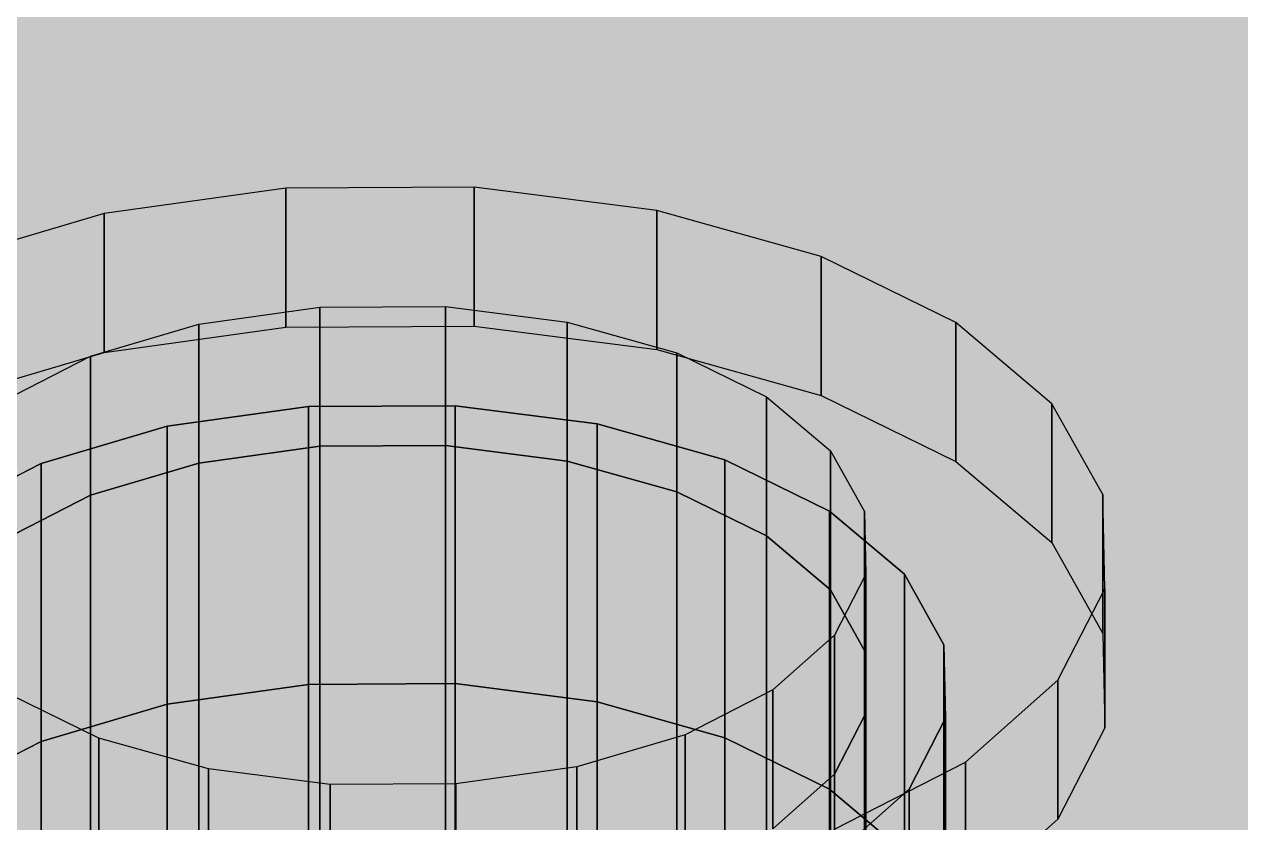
# Model space of a CAD drawing. Header units: millimetres. Extents: x 50 to 612415, y 2 to 4150.
# Drawn here: x 483358.51 to 483382.48, y 1635.11 to 1650.85 of the extents above; entities that cross this region are included whole.
import ezdxf

# ---------------------------------------------------------------- set-up
doc = ezdxf.new("R2010")
doc.units = ezdxf.units.MM
doc.layers.add('HATCH', color=8, linetype='Continuous', lineweight=9)
doc.layers.add('OUTLINE', color=7, linetype='Continuous', lineweight=25)

msp = doc.modelspace()

# ---------------------------------------------------------------- hatches: boundary and pattern name
at = {"layer": 'HATCH', "true_color": 0xccae87}
for points in [[(482234.576, 2327.262), (483159.301, 1721.908), (483372.318, 1642.262)], [(482234.576, 2327.262), (483372.318, 1642.262), (483374.383, 1641.252)], [(482234.576, 2327.262), (483374.383, 1641.252), (483587.4, 1561.607)], [(483372.318, 1636.784), (483159.301, 1716.429), (482234.576, 2321.783)], [(483374.383, 1635.773), (483372.318, 1636.784), (482234.576, 2321.783)], [(483587.4, 1556.128), (483374.383, 1635.773), (482234.576, 2321.783)], [(482492.379, 2031.997), (482150.778, 2160.098), (483587.4, 1556.128)], [(482150.778, 2160.098), (483157.235, 1717.44), (483372.318, 1636.784)], [(482150.778, 2160.098), (483372.318, 1636.784), (483587.4, 1556.128)], [(482492.379, 2025.149), (482150.778, 2153.25), (483587.4, 1549.28)], [(483587.4, 1549.28), (482150.778, 2153.25), (482492.379, 2025.149)], [(482150.778, 2153.25), (483157.235, 1710.592), (483372.318, 1629.936)], [(483372.318, 1629.936), (483157.235, 1710.592), (482150.778, 2153.25)], [(482150.778, 2153.25), (483372.318, 1629.936), (483587.4, 1549.28)], [(483587.4, 1549.28), (483372.318, 1629.936), (482150.778, 2153.25)], [(482492.379, 2022.41), (482150.778, 2150.511), (483587.4, 1546.541)], [(483587.4, 1546.541), (482150.778, 2150.511), (482492.379, 2022.41)], [(482150.778, 2150.511), (483372.318, 1627.197), (483587.4, 1546.541)], [(483587.4, 1546.541), (483372.318, 1627.197), (482150.778, 2150.511)], [(482492.379, 2021.725), (482150.778, 2149.826), (483587.4, 1545.856)], [(483587.4, 1545.856), (482150.778, 2149.826), (482492.379, 2021.725)], [(482150.778, 2149.826), (483372.318, 1626.512), (483587.4, 1545.856)], [(483587.4, 1545.856), (483372.318, 1626.512), (482150.778, 2149.826)], [(482492.379, 2018.301), (482150.778, 2146.402), (483587.4, 1542.432)], [(483587.4, 1542.432), (482150.778, 2146.402), (482492.379, 2018.301)], [(482150.778, 2146.402), (483372.318, 1623.088), (483587.4, 1542.432)], [(483587.4, 1542.432), (483372.318, 1623.088), (482150.778, 2146.402)], [(483587.4, 1536.954), (482150.778, 2140.923), (482492.379, 2012.823)], [(482871.935, 1889.664), (482492.379, 2031.997), (483587.4, 1556.128)], [(482871.935, 1882.816), (482492.379, 2025.149), (483587.4, 1549.28)], [(483587.4, 1549.28), (482492.379, 2025.149), (482871.935, 1882.816)], [(482871.935, 1880.076), (482492.379, 2022.41), (483587.4, 1546.541)], [(483587.4, 1546.541), (482492.379, 2022.41), (482871.935, 1880.076)], [(482871.935, 1879.392), (482492.379, 2021.725), (483587.4, 1545.856)], [(483587.4, 1545.856), (482492.379, 2021.725), (482871.935, 1879.392)], [(482871.935, 1875.968), (482492.379, 2018.301), (483587.4, 1542.432)], [(483587.4, 1542.432), (482492.379, 2018.301), (482871.935, 1875.968)], [(483587.4, 1536.954), (482492.379, 2012.823), (482871.935, 1870.489)], [(483587.4, 1549.28), (482871.935, 1882.816), (483213.536, 1754.715)], [(483213.536, 1754.715), (482871.935, 1882.816), (483587.4, 1549.28)], [(483587.4, 1546.541), (482871.935, 1880.076), (483213.536, 1751.976)], [(483213.536, 1751.976), (482871.935, 1880.076), (483587.4, 1546.541)], [(483587.4, 1545.856), (482871.935, 1879.392), (483213.536, 1751.291)], [(483213.536, 1751.291), (482871.935, 1879.392), (483587.4, 1545.856)], [(483587.4, 1542.432), (482871.935, 1875.968), (483213.536, 1747.867)], [(483213.536, 1747.867), (482871.935, 1875.968), (483587.4, 1542.432)], [(483587.4, 1536.954), (482871.935, 1870.489), (483213.536, 1742.389)], [(483589.466, 1535.943), (483213.536, 1742.389), (483215.335, 1741.883)], [(483589.466, 1535.943), (483587.4, 1536.954), (483213.536, 1742.389)], [(483589.466, 1535.943), (483215.335, 1741.883), (483217.335, 1741.626)], [(483589.466, 1535.943), (483217.335, 1741.626), (483219.399, 1741.638)], [(483159.301, 1721.908), (483160.774, 1720.664), (483372.318, 1642.262)], [(483160.774, 1720.664), (483161.552, 1719.273), (483372.318, 1642.262)], [(483161.552, 1719.273), (483161.584, 1717.828), (483372.318, 1642.262)], [(483161.584, 1717.828), (483160.867, 1716.428), (483372.318, 1642.262)], [(483157.235, 1717.44), (483159.301, 1716.429), (483372.318, 1636.784)], [(483159.301, 1716.429), (483160.774, 1715.186), (483372.318, 1636.784)], [(483372.318, 1636.784), (483160.774, 1715.186), (483159.301, 1716.429)], [(483160.867, 1716.428), (483364.11, 1643.314), (483367, 1643.33)], [(483160.867, 1716.428), (483367, 1643.33), (483369.799, 1642.971)], [(483160.867, 1716.428), (483361.327, 1642.924), (483364.11, 1643.314)], [(483160.867, 1716.428), (483369.799, 1642.971), (483372.318, 1642.262)], [(483160.867, 1716.428), (483358.84, 1642.188), (483361.327, 1642.924)], [(483160.867, 1716.428), (483356.819, 1641.155), (483358.84, 1642.188)], [(483160.774, 1715.186), (483161.552, 1713.794), (483372.318, 1636.784)], [(483372.318, 1636.784), (483161.552, 1713.794), (483160.774, 1715.186)], [(483161.552, 1713.794), (483161.584, 1712.349), (483372.318, 1636.784)], [(483372.318, 1636.784), (483161.584, 1712.349), (483161.552, 1713.794)], [(483161.584, 1712.349), (483160.867, 1710.95), (483372.318, 1636.784)], [(483372.318, 1636.784), (483160.867, 1710.95), (483161.584, 1712.349)], [(483160.867, 1710.95), (483364.11, 1637.835), (483367, 1637.851)], [(483367, 1637.851), (483364.11, 1637.835), (483160.867, 1710.95)], [(483160.867, 1710.95), (483367, 1637.851), (483369.799, 1637.493)], [(483369.799, 1637.493), (483367, 1637.851), (483160.867, 1710.95)], [(483160.867, 1710.95), (483361.327, 1637.446), (483364.11, 1637.835)], [(483364.11, 1637.835), (483361.327, 1637.446), (483160.867, 1710.95)], [(483160.867, 1710.95), (483369.799, 1637.493), (483372.318, 1636.784)], [(483372.318, 1636.784), (483369.799, 1637.493), (483160.867, 1710.95)], [(483160.867, 1710.95), (483358.84, 1636.71), (483361.327, 1637.446)], [(483361.327, 1637.446), (483358.84, 1636.71), (483160.867, 1710.95)], [(483160.867, 1710.95), (483356.819, 1635.677), (483358.84, 1636.71)], [(483358.84, 1636.71), (483356.819, 1635.677), (483160.867, 1710.95)], [(483157.235, 1710.592), (483159.301, 1709.581), (483372.318, 1629.936)], [(483372.318, 1629.936), (483159.301, 1709.581), (483157.235, 1710.592)], [(483374.383, 1641.252), (483375.856, 1640.009), (483587.4, 1561.607)], [(483375.856, 1640.009), (483376.634, 1638.617), (483587.4, 1561.607)], [(483376.634, 1638.617), (483376.666, 1637.172), (483587.4, 1561.607)], [(483376.666, 1637.172), (483375.949, 1635.772), (483587.4, 1561.607)], [(483372.318, 1636.784), (483374.383, 1635.773), (483587.4, 1556.128)], [(483374.383, 1635.773), (483375.856, 1634.53), (483587.4, 1556.128)], [(483587.4, 1556.128), (483375.856, 1634.53), (483374.383, 1635.773)], [(483375.949, 1635.772), (483374.532, 1634.513), (483571.901, 1560.5)], [(483375.949, 1635.772), (483579.192, 1562.658), (483582.082, 1562.674)], [(483375.949, 1635.772), (483582.082, 1562.674), (483584.881, 1562.315)], [(483375.949, 1635.772), (483576.409, 1562.269), (483579.192, 1562.658)], [(483375.949, 1635.772), (483584.881, 1562.315), (483587.4, 1561.607)], [(483375.949, 1635.772), (483573.922, 1561.532), (483576.409, 1562.269)], [(483375.949, 1635.772), (483571.901, 1560.5), (483573.922, 1561.532)]]:
    msp.add_hatch(color=43, dxfattribs=at).paths.add_polyline_path(points)
at = {"layer": 'HATCH', "true_color": 0xaeb3b7}
for points in [[(483360.084, 1644.379), (483363.662, 1644.879), (483363.662, 1647.619), (483360.084, 1647.118)], [(483367.378, 1644.9), (483370.977, 1644.439), (483370.977, 1647.178), (483367.378, 1647.639)], [(483364.333, 1642.531), (483361.948, 1642.197), (483361.948, 1644.937), (483364.333, 1645.27)], [(483369.21, 1642.237), (483366.81, 1642.545), (483366.81, 1645.284), (483369.21, 1644.976)], [(483361.327, 1621.011), (483364.11, 1621.4), (483364.11, 1643.314), (483361.327, 1642.924)], [(483367, 1621.416), (483369.799, 1621.057), (483369.799, 1642.971), (483367, 1643.33)], [(483364.333, 1620.617), (483361.948, 1620.284), (483361.948, 1642.197), (483364.333, 1642.531)], [(483369.21, 1620.324), (483366.81, 1620.631), (483366.81, 1642.545), (483369.21, 1642.237)], [(483362.141, 1633.431), (483364.54, 1633.124), (483364.54, 1635.863), (483362.141, 1636.17)], [(483367.017, 1633.137), (483369.403, 1633.471), (483369.403, 1636.21), (483367.017, 1635.877)]]:
    msp.add_hatch(color=253, dxfattribs=at).paths.add_polyline_path(points)
at = {"layer": 'HATCH', "true_color": 0xb7bcc0}
for points in [[(483378.765, 1643.369), (483363.662, 1647.619), (483360.084, 1647.118)], [(483378.765, 1643.369), (483367.378, 1647.639), (483363.662, 1647.619)], [(483378.765, 1643.369), (483370.977, 1647.178), (483367.378, 1647.639)], [(483360.084, 1647.118), (483356.887, 1646.171), (483354.289, 1644.843)], [(483360.084, 1647.118), (483354.289, 1644.843), (483364.333, 1645.27)], [(483360.084, 1647.118), (483364.333, 1645.27), (483366.81, 1645.284)], [(483360.084, 1647.118), (483366.81, 1645.284), (483369.21, 1644.976)], [(483378.765, 1643.369), (483360.084, 1647.118), (483369.21, 1644.976)], [(483378.765, 1643.369), (483374.215, 1646.267), (483370.977, 1647.178)], [(483378.765, 1643.369), (483376.871, 1644.968), (483374.215, 1646.267)], [(483354.289, 1644.843), (483361.948, 1644.937), (483364.333, 1645.27)], [(483354.289, 1644.843), (483359.816, 1644.305), (483361.948, 1644.937)], [(483360.084, 1644.379), (483363.662, 1644.879), (483378.765, 1640.63)], [(483363.662, 1644.879), (483367.378, 1644.9), (483378.765, 1640.63)], [(483367.378, 1644.9), (483370.977, 1644.439), (483378.765, 1640.63)], [(483378.765, 1643.369), (483369.21, 1644.976), (483371.369, 1644.369)], [(483354.289, 1644.843), (483358.084, 1643.42), (483359.816, 1644.305)], [(483370.977, 1644.439), (483374.215, 1643.528), (483378.765, 1640.63)], [(483354.289, 1642.104), (483356.887, 1643.432), (483360.084, 1644.379)], [(483364.333, 1642.531), (483354.289, 1642.104), (483360.084, 1644.379)], [(483366.81, 1642.545), (483364.333, 1642.531), (483360.084, 1644.379)], [(483369.21, 1642.237), (483366.81, 1642.545), (483360.084, 1644.379)], [(483369.21, 1642.237), (483360.084, 1644.379), (483378.765, 1640.63)], [(483378.765, 1643.369), (483371.369, 1644.369), (483373.139, 1643.503)], [(483378.765, 1643.369), (483373.139, 1643.503), (483374.402, 1642.437)], [(483374.215, 1643.528), (483376.871, 1642.228), (483378.765, 1640.63)], [(483369.799, 1642.971), (483364.11, 1643.314), (483361.327, 1642.924)], [(483369.799, 1642.971), (483367, 1643.33), (483364.11, 1643.314)], [(483371.267, 1634.029), (483379.766, 1641.58), (483378.765, 1643.369)], [(483371.267, 1634.029), (483378.765, 1643.369), (483374.481, 1638.806)], [(483378.765, 1643.369), (483374.402, 1642.437), (483375.069, 1641.244)], [(483378.765, 1643.369), (483375.096, 1640.006), (483374.481, 1638.806)], [(483378.765, 1643.369), (483375.069, 1641.244), (483375.096, 1640.006)], [(483369.799, 1642.971), (483361.327, 1642.924), (483358.84, 1642.188)], [(483369.799, 1642.971), (483358.84, 1642.188), (483364.333, 1642.531)], [(483369.799, 1642.971), (483364.333, 1642.531), (483366.81, 1642.545)], [(483369.799, 1642.971), (483366.81, 1642.545), (483369.21, 1642.237)], [(483369.799, 1642.971), (483369.21, 1642.237), (483371.369, 1641.63)], [(483369.799, 1642.971), (483371.369, 1641.63), (483373.139, 1640.764)], [(483376.634, 1638.617), (483372.318, 1642.262), (483369.799, 1642.971)], [(483376.634, 1638.617), (483369.799, 1642.971), (483373.139, 1640.764)], [(483364.333, 1642.531), (483361.948, 1642.197), (483354.289, 1642.104)], [(483358.84, 1642.188), (483361.948, 1642.197), (483364.333, 1642.531)], [(483371.369, 1641.63), (483369.21, 1642.237), (483378.765, 1640.63)], [(483376.634, 1638.617), (483374.383, 1641.252), (483372.318, 1642.262)], [(483361.948, 1642.197), (483359.816, 1641.566), (483354.289, 1642.104)], [(483359.816, 1641.566), (483358.084, 1640.681), (483354.289, 1642.104)], [(483358.84, 1642.188), (483356.819, 1641.155), (483361.948, 1642.197)], [(483356.819, 1641.155), (483359.816, 1641.566), (483361.948, 1642.197)], [(483356.819, 1641.155), (483358.084, 1640.681), (483359.816, 1641.566)], [(483371.267, 1634.029), (483379.807, 1639.722), (483379.766, 1641.58)], [(483373.139, 1640.764), (483371.369, 1641.63), (483378.765, 1640.63)], [(483376.634, 1638.617), (483375.856, 1640.009), (483374.383, 1641.252)], [(483378.765, 1640.63), (483379.766, 1638.841), (483371.267, 1631.29)], [(483374.481, 1636.067), (483378.765, 1640.63), (483371.267, 1631.29)], [(483374.402, 1639.698), (483373.139, 1640.764), (483378.765, 1640.63)], [(483376.634, 1638.617), (483373.139, 1640.764), (483374.402, 1639.698)], [(483375.069, 1638.505), (483374.402, 1639.698), (483378.765, 1640.63)], [(483374.481, 1636.067), (483375.096, 1637.267), (483378.765, 1640.63)], [(483375.096, 1637.267), (483375.069, 1638.505), (483378.765, 1640.63)], [(483371.267, 1634.029), (483378.884, 1637.922), (483379.807, 1639.722)], [(483376.634, 1638.617), (483374.402, 1639.698), (483375.069, 1638.505)], [(483379.766, 1638.841), (483379.807, 1636.983), (483371.267, 1631.29)], [(483371.267, 1634.029), (483374.481, 1638.806), (483373.266, 1637.727)], [(483372.511, 1633.48), (483376.666, 1637.172), (483376.634, 1638.617)], [(483372.511, 1633.48), (483376.634, 1638.617), (483374.481, 1636.067)], [(483376.634, 1638.617), (483375.096, 1637.267), (483374.481, 1636.067)], [(483376.634, 1638.617), (483375.069, 1638.505), (483375.096, 1637.267)], [(483371.267, 1634.029), (483377.062, 1636.303), (483378.884, 1637.922)], [(483352.586, 1637.778), (483359.982, 1636.778), (483358.211, 1637.644)], [(483352.586, 1637.778), (483362.141, 1636.17), (483359.982, 1636.778)], [(483352.586, 1637.778), (483371.267, 1634.029), (483362.141, 1636.17)], [(483352.586, 1637.778), (483367.688, 1633.528), (483371.267, 1634.029)], [(483352.586, 1637.778), (483360.373, 1633.969), (483363.973, 1633.508)], [(483352.586, 1637.778), (483363.973, 1633.508), (483367.688, 1633.528)], [(483371.267, 1634.029), (483373.266, 1637.727), (483371.534, 1636.841)], [(483379.807, 1636.983), (483378.884, 1635.183), (483371.267, 1631.29)], [(483372.511, 1633.48), (483375.949, 1635.772), (483376.666, 1637.172)], [(483371.267, 1634.029), (483371.534, 1636.841), (483369.403, 1636.21)], [(483371.267, 1634.029), (483374.464, 1634.975), (483377.062, 1636.303)], [(483371.267, 1634.029), (483364.54, 1635.863), (483362.141, 1636.17)], [(483371.267, 1634.029), (483369.403, 1636.21), (483367.017, 1635.877)], [(483373.266, 1634.988), (483374.481, 1636.067), (483371.267, 1631.29)], [(483372.511, 1633.48), (483374.481, 1636.067), (483373.266, 1634.988)], [(483371.267, 1634.029), (483367.017, 1635.877), (483364.54, 1635.863)], [(483372.511, 1633.48), (483374.532, 1634.513), (483375.949, 1635.772)], [(483378.884, 1635.183), (483377.062, 1633.564), (483371.267, 1631.29)]]:
    msp.add_hatch(color=9, dxfattribs=at).paths.add_polyline_path(points)
at = {"layer": 'HATCH', "true_color": 0xaeb4b7}
for points in [[(483363.662, 1644.879), (483367.378, 1644.9), (483367.378, 1647.639), (483363.662, 1647.619)], [(483366.81, 1642.545), (483364.333, 1642.531), (483364.333, 1645.27), (483366.81, 1645.284)], [(483364.11, 1621.4), (483367, 1621.416), (483367, 1643.33), (483364.11, 1643.314)], [(483366.81, 1620.631), (483364.333, 1620.617), (483364.333, 1642.531), (483366.81, 1642.545)], [(483364.54, 1633.124), (483367.017, 1633.137), (483367.017, 1635.877), (483364.54, 1635.863)]]:
    msp.add_hatch(color=253, dxfattribs=at).paths.add_polyline_path(points)
at = {"layer": 'HATCH', "true_color": 0xadb2b6}
for points in [[(483356.887, 1643.432), (483360.084, 1644.379), (483360.084, 1647.118), (483356.887, 1646.171)], [(483370.977, 1644.439), (483374.215, 1643.528), (483374.215, 1646.267), (483370.977, 1647.178)], [(483361.948, 1642.197), (483359.816, 1641.566), (483359.816, 1644.305), (483361.948, 1644.937)], [(483371.369, 1641.63), (483369.21, 1642.237), (483369.21, 1644.976), (483371.369, 1644.369)], [(483369.799, 1621.057), (483372.318, 1620.349), (483372.318, 1642.262), (483369.799, 1642.971)], [(483358.84, 1620.275), (483361.327, 1621.011), (483361.327, 1642.924), (483358.84, 1642.188)], [(483371.369, 1619.716), (483369.21, 1620.324), (483369.21, 1642.237), (483371.369, 1641.63)], [(483361.948, 1620.284), (483359.816, 1619.653), (483359.816, 1641.566), (483361.948, 1642.197)], [(483359.982, 1634.039), (483362.141, 1633.431), (483362.141, 1636.17), (483359.982, 1636.778)], [(483369.403, 1633.471), (483371.534, 1634.102), (483371.534, 1636.841), (483369.403, 1636.21)]]:
    msp.add_hatch(color=253, dxfattribs=at).paths.add_polyline_path(points)
at = {"layer": 'HATCH', "true_color": 0xabb0b4}
for points in [[(483374.215, 1643.528), (483376.871, 1642.228), (483376.871, 1644.968), (483374.215, 1646.267)], [(483359.816, 1641.566), (483358.084, 1640.681), (483358.084, 1643.42), (483359.816, 1644.305)], [(483373.139, 1640.764), (483371.369, 1641.63), (483371.369, 1644.369), (483373.139, 1643.503)], [(483372.318, 1620.349), (483374.383, 1619.338), (483374.383, 1641.252), (483372.318, 1642.262)], [(483356.819, 1619.242), (483358.84, 1620.275), (483358.84, 1642.188), (483356.819, 1641.155)], [(483359.816, 1619.653), (483358.084, 1618.767), (483358.084, 1640.681), (483359.816, 1641.566)], [(483373.139, 1618.85), (483371.369, 1619.716), (483371.369, 1641.63), (483373.139, 1640.764)], [(483371.534, 1634.102), (483373.266, 1634.988), (483373.266, 1637.727), (483371.534, 1636.841)], [(483358.211, 1634.905), (483359.982, 1634.039), (483359.982, 1636.778), (483358.211, 1637.644)], [(483377.062, 1633.564), (483374.464, 1632.236), (483374.464, 1634.975), (483377.062, 1636.303)]]:
    msp.add_hatch(color=253, dxfattribs=at).paths.add_polyline_path(points)
at = {"layer": 'HATCH', "true_color": 0xa9aeb1}
for points in [[(483376.871, 1642.228), (483378.765, 1640.63), (483378.765, 1643.369), (483376.871, 1644.968)], [(483374.402, 1639.698), (483373.139, 1640.764), (483373.139, 1643.503), (483374.402, 1642.437)], [(483374.383, 1619.338), (483375.856, 1618.095), (483375.856, 1640.009), (483374.383, 1641.252)], [(483374.402, 1617.784), (483373.139, 1618.85), (483373.139, 1640.764), (483374.402, 1639.698)]]:
    msp.add_hatch(color=253, dxfattribs=at).paths.add_polyline_path(points)
at = {"layer": 'HATCH', "true_color": 0xc2a680}
for points in [[(483364.11, 1637.835), (483361.327, 1637.446), (483361.327, 1642.924), (483364.11, 1643.314)], [(483369.799, 1637.493), (483367, 1637.851), (483367, 1643.33), (483369.799, 1642.971)], [(483364.11, 1630.987), (483361.327, 1630.598), (483361.327, 1637.446), (483364.11, 1637.835)], [(483369.799, 1630.645), (483367, 1631.003), (483367, 1637.851), (483369.799, 1637.493)]]:
    msp.add_hatch(color=43, dxfattribs=at).paths.add_polyline_path(points)
at = {"layer": 'HATCH', "true_color": 0xc2a681}
for points in [[(483367, 1637.851), (483364.11, 1637.835), (483364.11, 1643.314), (483367, 1643.33)], [(483367, 1631.003), (483364.11, 1630.987), (483364.11, 1637.835), (483367, 1637.851)]]:
    msp.add_hatch(color=43, dxfattribs=at).paths.add_polyline_path(points)
at = {"layer": 'HATCH', "true_color": 0xa6abae}
for points in [[(483378.765, 1640.63), (483379.766, 1638.841), (483379.766, 1641.58), (483378.765, 1643.369)], [(483375.069, 1638.505), (483374.402, 1639.698), (483374.402, 1642.437), (483375.069, 1641.244)], [(483374.481, 1636.067), (483375.096, 1637.267), (483375.096, 1640.006), (483374.481, 1638.806)], [(483375.856, 1618.095), (483376.634, 1616.703), (483376.634, 1638.617), (483375.856, 1640.009)], [(483375.069, 1616.591), (483374.402, 1617.784), (483374.402, 1639.698), (483375.069, 1638.505)], [(483379.807, 1636.983), (483378.884, 1635.183), (483378.884, 1637.922), (483379.807, 1639.722)], [(483374.481, 1614.153), (483375.096, 1615.353), (483375.096, 1637.267), (483374.481, 1636.067)], [(483376.666, 1615.258), (483375.949, 1613.859), (483375.949, 1635.772), (483376.666, 1637.172)]]:
    msp.add_hatch(color=253, dxfattribs=at).paths.add_polyline_path(points)
at = {"layer": 'HATCH', "true_color": 0xc1a580}
for points in [[(483372.318, 1636.784), (483369.799, 1637.493), (483369.799, 1642.971), (483372.318, 1642.262)], [(483372.318, 1629.936), (483369.799, 1630.645), (483369.799, 1637.493), (483372.318, 1636.784)]]:
    msp.add_hatch(color=33, dxfattribs=at).paths.add_polyline_path(points)
at = {"layer": 'HATCH', "true_color": 0xc0a480}
for points in [[(483361.327, 1637.446), (483358.84, 1636.71), (483358.84, 1642.188), (483361.327, 1642.924)], [(483361.327, 1630.598), (483358.84, 1629.862), (483358.84, 1636.71), (483361.327, 1637.446)]]:
    msp.add_hatch(color=33, dxfattribs=at).paths.add_polyline_path(points)
at = {"layer": 'HATCH', "true_color": 0xbfa37e}
for points in [[(483374.383, 1635.773), (483372.318, 1636.784), (483372.318, 1642.262), (483374.383, 1641.252)], [(483374.383, 1628.925), (483372.318, 1629.936), (483372.318, 1636.784), (483374.383, 1635.773)]]:
    msp.add_hatch(color=33, dxfattribs=at).paths.add_polyline_path(points)
at = {"layer": 'HATCH', "true_color": 0xbea37e}
for points in [[(483358.84, 1636.71), (483356.819, 1635.677), (483356.819, 1641.155), (483358.84, 1642.188)], [(483358.84, 1629.862), (483356.819, 1628.829), (483356.819, 1635.677), (483358.84, 1636.71)]]:
    msp.add_hatch(color=33, dxfattribs=at).paths.add_polyline_path(points)
at = {"layer": 'HATCH', "true_color": 0xa3a8ab}
for points in [[(483379.766, 1638.841), (483379.807, 1636.983), (483379.807, 1639.722), (483379.766, 1641.58)], [(483375.096, 1637.267), (483375.069, 1638.505), (483375.069, 1641.244), (483375.096, 1640.006)], [(483375.096, 1615.353), (483375.069, 1616.591), (483375.069, 1638.505), (483375.096, 1637.267)], [(483376.634, 1616.703), (483376.666, 1615.258), (483376.666, 1637.172), (483376.634, 1638.617)]]:
    msp.add_hatch(color=253, dxfattribs=at).paths.add_polyline_path(points)
at = {"layer": 'HATCH', "true_color": 0xbca17d}
for points in [[(483375.856, 1634.53), (483374.383, 1635.773), (483374.383, 1641.252), (483375.856, 1640.009)], [(483375.856, 1627.682), (483374.383, 1628.925), (483374.383, 1635.773), (483375.856, 1634.53)]]:
    msp.add_hatch(color=33, dxfattribs=at).paths.add_polyline_path(points)
at = {"layer": 'HATCH', "true_color": 0xb99e7a}
for points in [[(483376.634, 1633.139), (483375.856, 1634.53), (483375.856, 1640.009), (483376.634, 1638.617)], [(483375.949, 1630.294), (483376.666, 1631.694), (483376.666, 1637.172), (483375.949, 1635.772)]]:
    msp.add_hatch(color=33, dxfattribs=at).paths.add_polyline_path(points)
at = {"layer": 'HATCH', "true_color": 0xa8aeb1}
for points in [[(483373.266, 1634.988), (483374.481, 1636.067), (483374.481, 1638.806), (483373.266, 1637.727)], [(483378.884, 1635.183), (483377.062, 1633.564), (483377.062, 1636.303), (483378.884, 1637.922)], [(483373.266, 1613.074), (483374.481, 1614.153), (483374.481, 1636.067), (483373.266, 1634.988)], [(483375.949, 1613.859), (483374.532, 1612.599), (483374.532, 1634.513), (483375.949, 1635.772)]]:
    msp.add_hatch(color=253, dxfattribs=at).paths.add_polyline_path(points)
at = {"layer": 'HATCH', "true_color": 0xb69b78}
msp.add_hatch(color=33, dxfattribs=at).paths.add_polyline_path([(483376.666, 1631.694), (483376.634, 1633.139), (483376.634, 1638.617), (483376.666, 1637.172)])
at = {"layer": 'HATCH', "true_color": 0xbca07c}
msp.add_hatch(color=33, dxfattribs=at).paths.add_polyline_path([(483374.532, 1629.035), (483375.949, 1630.294), (483375.949, 1635.772), (483374.532, 1634.513)])

# ---------------------------------------------------------------- linework, layer by layer
at = {"layer": 'OUTLINE', "color": 139, "true_color": 0x42544a}
for p, q in [((483363.662, 1647.619), (483360.084, 1647.118)), ((483363.662, 1647.619), (483360.084, 1647.118)), ((483367.378, 1647.639), (483363.662, 1647.619)), ((483367.378, 1647.639), (483363.662, 1647.619)), ((483363.662, 1647.619), (483363.662, 1644.879)), ((483363.662, 1644.879), (483363.662, 1647.619)), ((483367.378, 1644.9), (483367.378, 1647.639)), ((483370.977, 1647.178), (483367.378, 1647.639)), ((483367.378, 1647.639), (483367.378, 1644.9)), ((483370.977, 1647.178), (483367.378, 1647.639)), ((483360.084, 1647.118), (483356.887, 1646.171)), ((483360.084, 1647.118), (483356.887, 1646.171)), ((483360.084, 1647.118), (483360.084, 1644.379)), ((483360.084, 1644.379), (483360.084, 1647.118)), ((483370.977, 1644.439), (483370.977, 1647.178)), ((483374.215, 1646.267), (483370.977, 1647.178)), ((483370.977, 1647.178), (483370.977, 1644.439)), ((483374.215, 1646.267), (483370.977, 1647.178)), ((483374.215, 1643.528), (483374.215, 1646.267)), ((483376.871, 1644.968), (483374.215, 1646.267)), ((483374.215, 1646.267), (483374.215, 1643.528)), ((483376.871, 1644.968), (483374.215, 1646.267)), ((483361.948, 1644.937), (483364.333, 1645.27)), ((483361.948, 1644.937), (483364.333, 1645.27)), ((483364.333, 1645.27), (483366.81, 1645.284)), ((483364.333, 1645.27), (483366.81, 1645.284)), ((483364.333, 1642.531), (483364.333, 1645.27)), ((483364.333, 1645.27), (483364.333, 1642.531)), ((483366.81, 1645.284), (483369.21, 1644.976)), ((483366.81, 1645.284), (483366.81, 1642.545)), ((483366.81, 1642.545), (483366.81, 1645.284)), ((483366.81, 1645.284), (483369.21, 1644.976)), ((483359.816, 1644.305), (483361.948, 1644.937)), ((483359.816, 1644.305), (483361.948, 1644.937)), ((483360.084, 1644.379), (483363.662, 1644.879)), ((483360.084, 1644.379), (483363.662, 1644.879)), ((483361.948, 1642.197), (483361.948, 1644.937)), ((483361.948, 1644.937), (483361.948, 1642.197)), ((483363.662, 1644.879), (483367.378, 1644.9)), ((483363.662, 1644.879), (483367.378, 1644.9)), ((483367.378, 1644.9), (483370.977, 1644.439)), ((483367.378, 1644.9), (483370.977, 1644.439)), ((483369.21, 1644.976), (483369.21, 1642.237)), ((483369.21, 1642.237), (483369.21, 1644.976)), ((483369.21, 1644.976), (483371.369, 1644.369)), ((483369.21, 1644.976), (483371.369, 1644.369)), ((483376.871, 1642.228), (483376.871, 1644.968)), ((483378.765, 1643.369), (483376.871, 1644.968)), ((483378.765, 1643.369), (483376.871, 1644.968)), ((483376.871, 1644.968), (483376.871, 1642.228)), ((483370.977, 1644.439), (483374.215, 1643.528)), ((483370.977, 1644.439), (483374.215, 1643.528)), ((483356.887, 1643.432), (483360.084, 1644.379)), ((483356.887, 1643.432), (483360.084, 1644.379)), ((483358.084, 1643.42), (483359.816, 1644.305)), ((483358.084, 1643.42), (483359.816, 1644.305)), ((483359.816, 1641.566), (483359.816, 1644.305)), ((483359.816, 1644.305), (483359.816, 1641.566)), ((483371.369, 1644.369), (483371.369, 1641.63)), ((483371.369, 1641.63), (483371.369, 1644.369)), ((483371.369, 1644.369), (483373.139, 1643.503)), ((483371.369, 1644.369), (483373.139, 1643.503)), ((483373.139, 1643.503), (483373.139, 1640.764)), ((483373.139, 1640.764), (483373.139, 1643.503)), ((483373.139, 1643.503), (483374.402, 1642.437)), ((483373.139, 1643.503), (483374.402, 1642.437)), ((483374.215, 1643.528), (483376.871, 1642.228)), ((483374.215, 1643.528), (483376.871, 1642.228)), ((483361.327, 1642.924), (483364.11, 1643.314)), ((483364.11, 1643.314), (483361.327, 1642.924)), ((483361.327, 1642.924), (483364.11, 1643.314)), ((483364.11, 1643.314), (483361.327, 1642.924)), ((483364.11, 1643.314), (483367, 1643.33)), ((483367, 1643.33), (483364.11, 1643.314)), ((483364.11, 1643.314), (483367, 1643.33)), ((483367, 1643.33), (483364.11, 1643.314)), ((483364.11, 1643.314), (483364.11, 1621.4)), ((483364.11, 1621.4), (483364.11, 1643.314)), ((483364.11, 1637.835), (483364.11, 1643.314)), ((483364.11, 1643.314), (483364.11, 1637.835)), ((483367, 1643.33), (483369.799, 1642.971)), ((483367, 1621.416), (483367, 1643.33)), ((483369.799, 1642.971), (483367, 1643.33)), ((483367, 1643.33), (483367, 1621.416)), ((483367, 1643.33), (483367, 1637.851)), ((483367, 1637.851), (483367, 1643.33)), ((483367, 1643.33), (483369.799, 1642.971)), ((483369.799, 1642.971), (483367, 1643.33)), ((483378.765, 1640.63), (483378.765, 1643.369)), ((483379.766, 1641.58), (483378.765, 1643.369)), ((483378.765, 1643.369), (483378.765, 1640.63)), ((483379.766, 1641.58), (483378.765, 1643.369)), ((483369.799, 1642.971), (483372.318, 1642.262)), ((483369.799, 1621.057), (483369.799, 1642.971)), ((483372.318, 1642.262), (483369.799, 1642.971)), ((483369.799, 1642.971), (483369.799, 1621.057)), ((483369.799, 1642.971), (483369.799, 1637.493)), ((483369.799, 1637.493), (483369.799, 1642.971)), ((483369.799, 1642.971), (483372.318, 1642.262)), ((483372.318, 1642.262), (483369.799, 1642.971)), ((483358.84, 1642.188), (483361.327, 1642.924)), ((483361.327, 1642.924), (483358.84, 1642.188)), ((483358.84, 1642.188), (483361.327, 1642.924)), ((483361.327, 1642.924), (483358.84, 1642.188)), ((483361.327, 1642.924), (483361.327, 1621.011)), ((483361.327, 1621.011), (483361.327, 1642.924)), ((483361.327, 1637.446), (483361.327, 1642.924)), ((483361.327, 1642.924), (483361.327, 1637.446)), ((483361.948, 1642.197), (483364.333, 1642.531)), ((483361.948, 1642.197), (483364.333, 1642.531)), ((483364.333, 1642.531), (483361.948, 1642.197)), ((483364.333, 1642.531), (483361.948, 1642.197)), ((483364.333, 1642.531), (483366.81, 1642.545)), ((483366.81, 1642.545), (483364.333, 1642.531)), ((483364.333, 1642.531), (483366.81, 1642.545)), ((483366.81, 1642.545), (483364.333, 1642.531)), ((483364.333, 1620.617), (483364.333, 1642.531)), ((483364.333, 1642.531), (483364.333, 1620.617)), ((483366.81, 1642.545), (483366.81, 1620.631)), ((483366.81, 1620.631), (483366.81, 1642.545)), ((483366.81, 1642.545), (483369.21, 1642.237)), ((483369.21, 1642.237), (483366.81, 1642.545)), ((483366.81, 1642.545), (483369.21, 1642.237)), ((483369.21, 1642.237), (483366.81, 1642.545)), ((483369.21, 1642.237), (483369.21, 1620.324)), ((483369.21, 1620.324), (483369.21, 1642.237)), ((483369.21, 1642.237), (483371.369, 1641.63)), ((483369.21, 1642.237), (483371.369, 1641.63)), ((483371.369, 1641.63), (483369.21, 1642.237)), ((483371.369, 1641.63), (483369.21, 1642.237)), ((483372.318, 1642.262), (483374.383, 1641.252)), ((483372.318, 1620.349), (483372.318, 1642.262)), ((483374.383, 1641.252), (483372.318, 1642.262)), ((483372.318, 1642.262), (483372.318, 1620.349)), ((483372.318, 1642.262), (483372.318, 1636.784)), ((483372.318, 1636.784), (483372.318, 1642.262)), ((483372.318, 1642.262), (483374.383, 1641.252)), ((483374.383, 1641.252), (483372.318, 1642.262)), ((483374.402, 1642.437), (483374.402, 1639.698)), ((483374.402, 1642.437), (483375.069, 1641.244)), ((483374.402, 1639.698), (483374.402, 1642.437)), ((483374.402, 1642.437), (483375.069, 1641.244)), ((483356.819, 1641.155), (483358.84, 1642.188)), ((483358.84, 1642.188), (483356.819, 1641.155)), ((483356.819, 1641.155), (483358.84, 1642.188)), ((483358.84, 1642.188), (483356.819, 1641.155)), ((483358.84, 1642.188), (483358.84, 1620.275)), ((483358.84, 1620.275), (483358.84, 1642.188)), ((483358.84, 1636.71), (483358.84, 1642.188)), ((483358.84, 1642.188), (483358.84, 1636.71)), ((483359.816, 1641.566), (483361.948, 1642.197)), ((483361.948, 1642.197), (483359.816, 1641.566)), ((483359.816, 1641.566), (483361.948, 1642.197)), ((483361.948, 1642.197), (483359.816, 1641.566)), ((483361.948, 1620.284), (483361.948, 1642.197)), ((483361.948, 1642.197), (483361.948, 1620.284)), ((483376.871, 1642.228), (483378.765, 1640.63)), ((483376.871, 1642.228), (483378.765, 1640.63)), ((483358.084, 1640.681), (483359.816, 1641.566)), ((483359.816, 1641.566), (483358.084, 1640.681)), ((483358.084, 1640.681), (483359.816, 1641.566)), ((483359.816, 1641.566), (483358.084, 1640.681)), ((483359.816, 1619.653), (483359.816, 1641.566)), ((483359.816, 1641.566), (483359.816, 1619.653)), ((483371.369, 1641.63), (483371.369, 1619.716)), ((483371.369, 1619.716), (483371.369, 1641.63)), ((483371.369, 1641.63), (483373.139, 1640.764)), ((483371.369, 1641.63), (483373.139, 1640.764)), ((483373.139, 1640.764), (483371.369, 1641.63)), ((483373.139, 1640.764), (483371.369, 1641.63)), ((483379.766, 1638.841), (483379.766, 1641.58)), ((483379.807, 1639.722), (483379.766, 1641.58)), ((483379.766, 1641.58), (483379.766, 1638.841)), ((483379.807, 1639.722), (483379.766, 1641.58)), ((483374.383, 1619.338), (483374.383, 1641.252)), ((483375.856, 1640.009), (483374.383, 1641.252)), ((483374.383, 1641.252), (483374.383, 1619.338)), ((483374.383, 1641.252), (483374.383, 1635.773)), ((483374.383, 1635.773), (483374.383, 1641.252)), ((483374.383, 1641.252), (483375.856, 1640.009)), ((483375.856, 1640.009), (483374.383, 1641.252)), ((483374.383, 1641.252), (483375.856, 1640.009)), ((483375.069, 1641.244), (483375.069, 1638.505)), ((483375.069, 1641.244), (483375.096, 1640.006)), ((483375.069, 1638.505), (483375.069, 1641.244)), ((483375.069, 1641.244), (483375.096, 1640.006)), ((483373.139, 1640.764), (483373.139, 1618.85)), ((483373.139, 1618.85), (483373.139, 1640.764)), ((483373.139, 1640.764), (483374.402, 1639.698)), ((483374.402, 1639.698), (483373.139, 1640.764)), ((483374.402, 1639.698), (483373.139, 1640.764)), ((483373.139, 1640.764), (483374.402, 1639.698)), ((483378.765, 1640.63), (483379.766, 1638.841)), ((483378.765, 1640.63), (483379.766, 1638.841)), ((483375.096, 1640.006), (483374.481, 1638.806)), ((483375.096, 1640.006), (483374.481, 1638.806)), ((483375.096, 1640.006), (483375.096, 1637.267)), ((483375.096, 1637.267), (483375.096, 1640.006)), ((483375.856, 1618.095), (483375.856, 1640.009)), ((483376.634, 1638.617), (483375.856, 1640.009)), ((483375.856, 1640.009), (483375.856, 1618.095)), ((483375.856, 1640.009), (483375.856, 1634.53)), ((483375.856, 1634.53), (483375.856, 1640.009)), ((483375.856, 1640.009), (483376.634, 1638.617)), ((483376.634, 1638.617), (483375.856, 1640.009)), ((483375.856, 1640.009), (483376.634, 1638.617)), ((483374.402, 1639.698), (483374.402, 1617.784)), ((483374.402, 1617.784), (483374.402, 1639.698)), ((483374.402, 1639.698), (483375.069, 1638.505)), ((483375.069, 1638.505), (483374.402, 1639.698)), ((483374.402, 1639.698), (483375.069, 1638.505)), ((483375.069, 1638.505), (483374.402, 1639.698)), ((483378.884, 1637.922), (483379.807, 1639.722)), ((483378.884, 1637.922), (483379.807, 1639.722)), ((483379.807, 1636.983), (483379.807, 1639.722)), ((483379.807, 1639.722), (483379.807, 1636.983)), ((483374.481, 1638.806), (483373.266, 1637.727)), ((483374.481, 1638.806), (483373.266, 1637.727)), ((483374.481, 1638.806), (483374.481, 1636.067)), ((483374.481, 1636.067), (483374.481, 1638.806)), ((483379.766, 1638.841), (483379.807, 1636.983)), ((483379.766, 1638.841), (483379.807, 1636.983)), ((483375.069, 1638.505), (483375.069, 1616.591)), ((483375.069, 1616.591), (483375.069, 1638.505)), ((483375.069, 1638.505), (483375.096, 1637.267)), ((483375.096, 1637.267), (483375.069, 1638.505)), ((483375.069, 1638.505), (483375.096, 1637.267)), ((483375.096, 1637.267), (483375.069, 1638.505)), ((483376.634, 1616.703), (483376.634, 1638.617)), ((483376.666, 1637.172), (483376.634, 1638.617)), ((483376.634, 1638.617), (483376.634, 1616.703)), ((483376.634, 1638.617), (483376.634, 1633.139)), ((483376.634, 1633.139), (483376.634, 1638.617)), ((483376.634, 1638.617), (483376.666, 1637.172)), ((483376.666, 1637.172), (483376.634, 1638.617)), ((483376.634, 1638.617), (483376.666, 1637.172)), ((483377.062, 1636.303), (483378.884, 1637.922)), ((483377.062, 1636.303), (483378.884, 1637.922)), ((483378.884, 1635.183), (483378.884, 1637.922)), ((483378.884, 1637.922), (483378.884, 1635.183)), ((483361.327, 1637.446), (483364.11, 1637.835)), ((483364.11, 1637.835), (483361.327, 1637.446)), ((483361.327, 1637.446), (483364.11, 1637.835)), ((483364.11, 1637.835), (483361.327, 1637.446)), ((483364.11, 1637.835), (483367, 1637.851)), ((483367, 1637.851), (483364.11, 1637.835)), ((483364.11, 1637.835), (483367, 1637.851)), ((483367, 1637.851), (483364.11, 1637.835)), ((483364.11, 1630.987), (483364.11, 1637.835)), ((483364.11, 1637.835), (483364.11, 1630.987)), ((483367, 1637.851), (483369.799, 1637.493)), ((483369.799, 1637.493), (483367, 1637.851)), ((483367, 1637.851), (483367, 1631.003)), ((483367, 1631.003), (483367, 1637.851)), ((483367, 1637.851), (483369.799, 1637.493)), ((483369.799, 1637.493), (483367, 1637.851)), ((483373.266, 1637.727), (483371.534, 1636.841)), ((483373.266, 1637.727), (483371.534, 1636.841)), ((483373.266, 1637.727), (483373.266, 1634.988)), ((483373.266, 1634.988), (483373.266, 1637.727)), ((483359.982, 1636.778), (483358.211, 1637.644)), ((483359.982, 1636.778), (483358.211, 1637.644)), ((483358.84, 1636.71), (483361.327, 1637.446)), ((483361.327, 1637.446), (483358.84, 1636.71)), ((483358.84, 1636.71), (483361.327, 1637.446)), ((483361.327, 1637.446), (483358.84, 1636.71)), ((483361.327, 1630.598), (483361.327, 1637.446)), ((483361.327, 1637.446), (483361.327, 1630.598)), ((483369.799, 1637.493), (483372.318, 1636.784)), ((483372.318, 1636.784), (483369.799, 1637.493)), ((483369.799, 1637.493), (483369.799, 1630.645)), ((483369.799, 1630.645), (483369.799, 1637.493)), ((483369.799, 1637.493), (483372.318, 1636.784)), ((483372.318, 1636.784), (483369.799, 1637.493)), ((483375.096, 1637.267), (483374.481, 1636.067)), ((483374.481, 1636.067), (483375.096, 1637.267)), ((483375.096, 1637.267), (483374.481, 1636.067)), ((483374.481, 1636.067), (483375.096, 1637.267)), ((483375.096, 1637.267), (483375.096, 1615.353)), ((483375.096, 1615.353), (483375.096, 1637.267)), ((483375.949, 1635.772), (483376.666, 1637.172)), ((483376.666, 1637.172), (483375.949, 1635.772)), ((483375.949, 1635.772), (483376.666, 1637.172)), ((483376.666, 1637.172), (483375.949, 1635.772)), ((483376.666, 1615.258), (483376.666, 1637.172)), ((483376.666, 1637.172), (483376.666, 1615.258)), ((483376.666, 1637.172), (483376.666, 1631.694)), ((483376.666, 1631.694), (483376.666, 1637.172)), ((483379.807, 1636.983), (483378.884, 1635.183)), ((483379.807, 1636.983), (483378.884, 1635.183)), ((483359.982, 1634.039), (483359.982, 1636.778)), ((483362.141, 1636.17), (483359.982, 1636.778)), ((483359.982, 1636.778), (483359.982, 1634.039)), ((483362.141, 1636.17), (483359.982, 1636.778)), ((483371.534, 1636.841), (483369.403, 1636.21)), ((483371.534, 1636.841), (483369.403, 1636.21)), ((483371.534, 1636.841), (483371.534, 1634.102)), ((483371.534, 1634.102), (483371.534, 1636.841)), ((483374.383, 1635.773), (483372.318, 1636.784)), ((483372.318, 1636.784), (483372.318, 1629.936)), ((483372.318, 1629.936), (483372.318, 1636.784)), ((483372.318, 1636.784), (483374.383, 1635.773)), ((483374.383, 1635.773), (483372.318, 1636.784)), ((483372.318, 1636.784), (483374.383, 1635.773)), ((483356.819, 1635.677), (483358.84, 1636.71)), ((483358.84, 1636.71), (483356.819, 1635.677)), ((483356.819, 1635.677), (483358.84, 1636.71)), ((483358.84, 1636.71), (483356.819, 1635.677)), ((483358.84, 1629.862), (483358.84, 1636.71)), ((483358.84, 1636.71), (483358.84, 1629.862)), ((483374.464, 1634.975), (483377.062, 1636.303)), ((483374.464, 1634.975), (483377.062, 1636.303)), ((483377.062, 1633.564), (483377.062, 1636.303)), ((483377.062, 1636.303), (483377.062, 1633.564)), ((483362.141, 1633.431), (483362.141, 1636.17)), ((483364.54, 1635.863), (483362.141, 1636.17)), ((483362.141, 1636.17), (483362.141, 1633.431)), ((483364.54, 1635.863), (483362.141, 1636.17)), ((483369.403, 1636.21), (483367.017, 1635.877)), ((483369.403, 1636.21), (483367.017, 1635.877)), ((483369.403, 1636.21), (483369.403, 1633.471)), ((483369.403, 1633.471), (483369.403, 1636.21)), ((483374.481, 1636.067), (483373.266, 1634.988)), ((483373.266, 1634.988), (483374.481, 1636.067)), ((483374.481, 1636.067), (483373.266, 1634.988)), ((483373.266, 1634.988), (483374.481, 1636.067)), ((483374.481, 1636.067), (483374.481, 1614.153)), ((483374.481, 1614.153), (483374.481, 1636.067)), ((483367.017, 1635.877), (483364.54, 1635.863)), ((483367.017, 1635.877), (483364.54, 1635.863)), ((483364.54, 1633.124), (483364.54, 1635.863)), ((483364.54, 1635.863), (483364.54, 1633.124)), ((483367.017, 1635.877), (483367.017, 1633.137)), ((483367.017, 1633.137), (483367.017, 1635.877)), ((483374.383, 1635.773), (483374.383, 1628.925)), ((483374.383, 1628.925), (483374.383, 1635.773)), ((483374.383, 1635.773), (483375.856, 1634.53)), ((483375.856, 1634.53), (483374.383, 1635.773)), ((483374.383, 1635.773), (483375.856, 1634.53)), ((483375.856, 1634.53), (483374.383, 1635.773)), ((483374.532, 1634.513), (483375.949, 1635.772)), ((483375.949, 1635.772), (483374.532, 1634.513)), ((483374.532, 1634.513), (483375.949, 1635.772)), ((483375.949, 1635.772), (483374.532, 1634.513)), ((483375.949, 1613.859), (483375.949, 1635.772)), ((483375.949, 1635.772), (483375.949, 1613.859)), ((483375.949, 1635.772), (483375.949, 1630.294)), ((483375.949, 1630.294), (483375.949, 1635.772)), ((483378.884, 1635.183), (483377.062, 1633.564)), ((483378.884, 1635.183), (483377.062, 1633.564))]:
    msp.add_line(p, q, dxfattribs=at)

doc.saveas('drawing.dxf')
